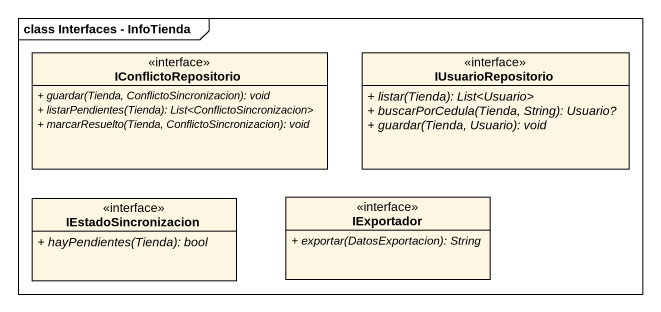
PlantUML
@startuml
mainframe class Interfaces - InfoTienda
hide circle
hide empty members
skinparam classAttributeIconSize 0
interface IConflictoRepositorio {
  {abstract} + guardar(Tienda, ConflictoSincronizacion): void
  {abstract} + listarPendientes(Tienda): List<ConflictoSincronizacion>
  {abstract} + marcarResuelto(Tienda, ConflictoSincronizacion): void
}
interface IUsuarioRepositorio {
  {abstract} + listar(Tienda): List<Usuario>
  {abstract} + buscarPorCedula(Tienda, String): Usuario?
  {abstract} + guardar(Tienda, Usuario): void
}
interface IEstadoSincronizacion {
  {abstract} + hayPendientes(Tienda): bool
}
interface IExportador {
  {abstract} + exportar(DatosExportacion): String
}
@enduml
